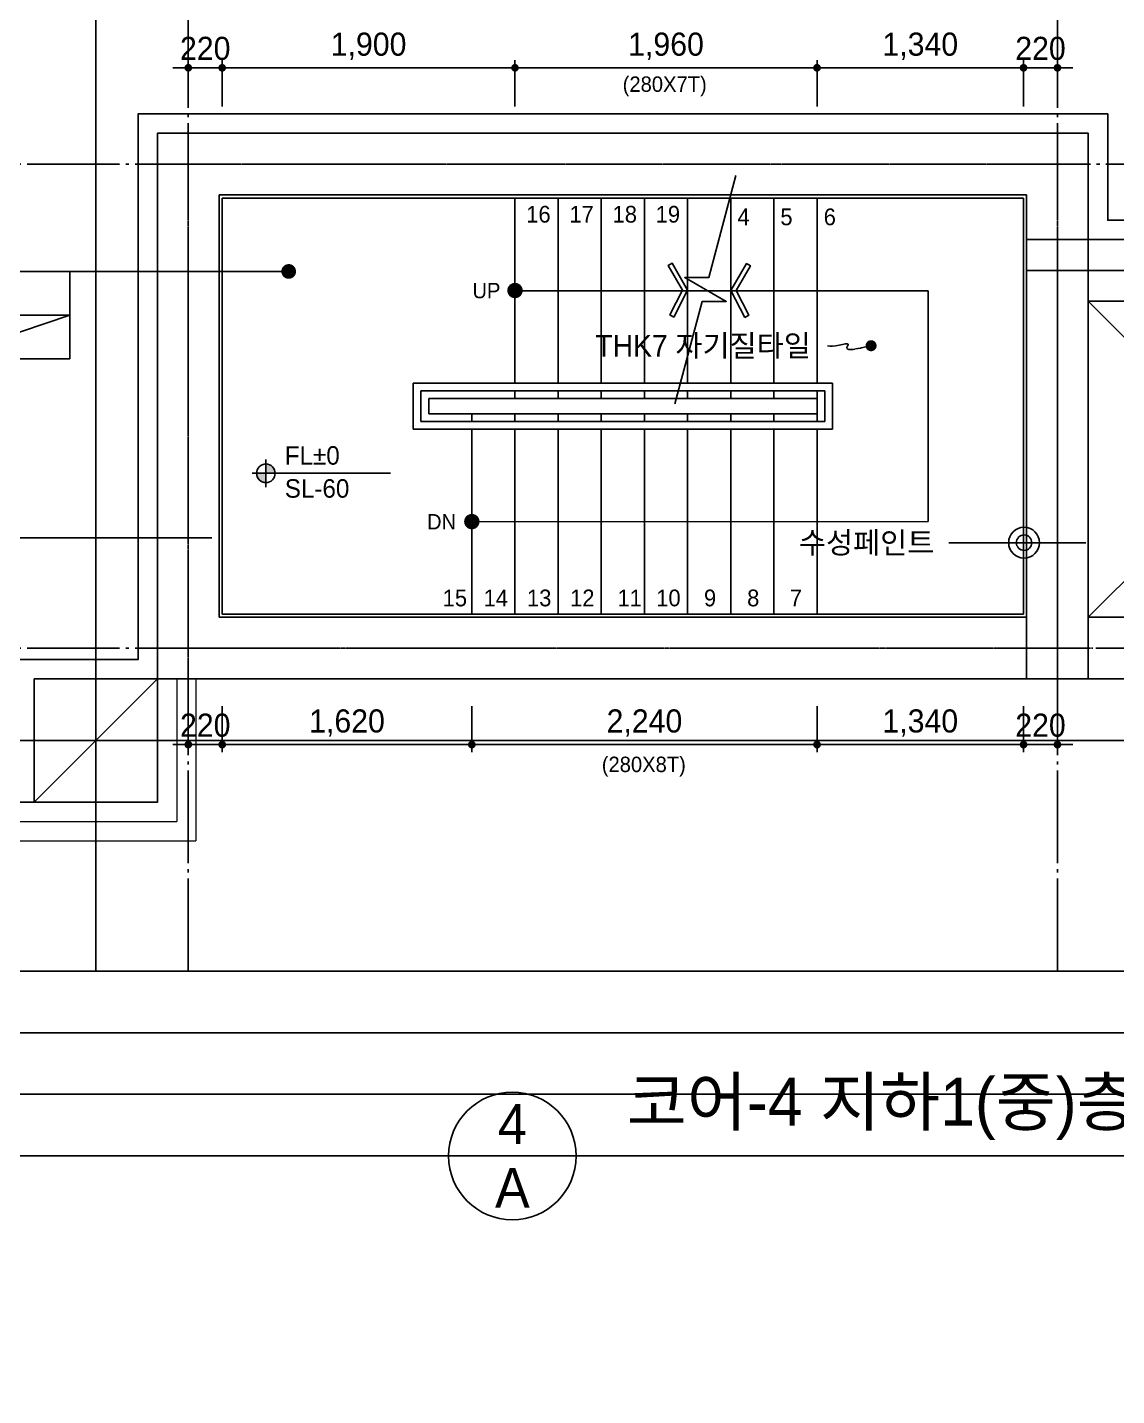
# Model space of a CAD drawing. Header units: millimetres. Extents: x 252711992 to 505989238, y 504776675 to 1009617600.
# Drawn here: x 253363805 to 253370873, y 504804712 to 504813590 of the extents above; entities that cross this region are included whole.
import ezdxf
from ezdxf.enums import TextEntityAlignment as Align
from ezdxf.xclip import XClip

# ---------------------------------------------------------------- set-up
doc = ezdxf.new("R2010")
doc.units = ezdxf.units.MM
doc.header["$XCLIPFRAME"] = 0
doc.linetypes.add('CEN', pattern=[35, 30, -2, 1, -2])
for name, color, linetype in [('0KD DIM', 7, 'Continuous'), ('4A.TEC CEN', 1, 'CEN'), ('4A.TEC CEN 보조1', 14, 'CEN'), ('4A.TEC ELE 4', 9, 'Continuous'), ('4A.TEC IND', 7, 'Continuous'), ('4A.TEC TEXT', 7, 'Continuous'), ('4A.TEC TEXT 1', 3, 'Continuous'), ('4A.TEC TEXT 2', 3, 'Continuous'), ('4A.TEC 기둥', 2, 'Continuous'), ('4A.TEC 마감선 2', 5, 'Continuous'), ('4A.TEC 벽체 1', 2, 'Continuous'), ('4A.TEC 벽체 3', 4, 'Continuous'), ('4A.TEC 벽체 4', 7, 'Continuous'), ('4A.TEC 심볼', 7, 'Continuous'), ('4A.TEC 해치 1', 9, 'Continuous'), ('CEN', 1, 'CEN'), ('LEV', 7, 'Continuous'), ('ROM', 7, 'Continuous'), ('SYM', 1, 'Continuous'), ('TEXT', 7, 'Continuous'), ('㈜SE&C TEXT', 7, 'Continuous')]:
    doc.layers.add(name, color=color, linetype=linetype)
doc.layers.add('DEFPOINT', color=135, linetype='Continuous', plot=False)
doc.styles.add('나눔고딕', font='')
doc.styles.add('돋움', font='')
doc.styles.add('돋음체', font='')
doc.styles.get('나눔고딕').set_extended_font_data('Dotum')
doc.styles.get('돋움').set_extended_font_data('Dotum')
doc.styles.get('돋음체').set_extended_font_data('Dotum')
doc.dimstyles.new('DIM_80(외부치수)', dxfattribs={"dimscale": 40, "dimtxt": 3.299999999999998, "dimasz": 1, "dimexe": 2, "dimexo": 2, "dimgap": 1, "dimtad": 1, "dimdec": 0, "dimdsep": 46, "dimlunit": 6, "dimtxsty": '돋움', "dimblk1": 'DIMDOT', "dimblk2": 'DIMDOT', "dimsah": 1, "dimcen": 2.5, "dimdle": 1.5, "dimclrd": 1, "dimclre": 7, "dimclrt": 2, "dimadec": 0, "dimazin": 0, "dimtfac": 1, "dimtdec": 0, "dimtix": 1, "dimtmove": 2, "dimatfit": 3, "dimldrblk": 'DIMDOT', "dimfxl": 1, "dimtvp": 1, "dimtolj": 1, "dimtzin": 0, "dimarcsym": 0})
doc.dimstyles.new('KD DIM 1', dxfattribs={"dimscale": 50, "dimtxt": 3, "dimasz": 1, "dimexe": 1, "dimexo": 1, "dimgap": 1, "dimtad": 1, "dimdec": 0, "dimzin": 0, "dimdsep": 46, "dimlunit": 6, "dimtxsty": '돋음체', "dimblk": 'DOT', "dimcen": 3, "dimdle": 1, "dimclrd": 256, "dimclre": 256, "dimclrt": 3, "dimazin": 0, "dimtfac": 1, "dimtdec": 0, "dimtix": 1, "dimtmove": 2, "dimatfit": 3, "dimldrblk": 'OBLIQUE', "dimfxl": 1, "dimtvp": 0.8333, "dimtolj": 1, "dimtzin": 0, "dimarcsym": 0})

# ---------------------------------------------------------------- blocks, each defined once
blk = doc.blocks.new('dwgFD3B')
at = {"layer": '4A.TEC CEN', "color": 250, "ltscale": 500}
blk.add_line((49194.51359510422, -169936.8347870111, -3333.333333333334), (357999.999995023, -169936.8347870111, -3333.333333333334), dxfattribs=at)
at = {"layer": '4A.TEC CEN', "color": 250, "ltscale": 500, "elevation": -3333.333333333334}
blk.add_lwpolyline([(241807.625374347, -39163.15827703476), (241807.625374347, -267000.000000298)], dxfattribs=at)
blk = doc.blocks.new('c1')
at = {"layer": '4A.TEC 기둥'}
blk.add_lwpolyline([(1156775.670503204, -1012079.335738443), (1157575.670503204, -1012079.335738443), (1157575.670503204, -1011279.335738443), (1156775.670503204, -1011279.335738443)], close=True, dxfattribs=at)
at = {"layer": 'DEFPOINT'}
blk.add_line((1156775.670503204, -1012079.335738443), (1157575.670503204, -1011279.335738443), dxfattribs=at)
blk = doc.blocks.new('ADFAWEFQWEFQWF')
at = {"layer": '4A.TEC CEN 보조1', "ltscale": 10}
for p, q in [((200, 0), (200, 2850.000003039837)), ((2650, 2850.000003039837), (2650, 0)), ((0, 2650.000003039837), (2850, 2650.000003039837)), ((2850, 200), (0, 200))]:
    blk.add_line(p, q, dxfattribs=at)
at = {"layer": '4A.TEC 벽체 1'}
for p, q in [((400, 2450.000003576279), (400, 400.0000002384186)), ((400, 2450.000003576279), (2450, 2450.000003039837)), ((2450, 2450.000003039837), (2450, 400.0000030398369)), ((400, 400.0000002384186), (2450, 400.0000028014183))]:
    blk.add_line(p, q, dxfattribs=at)
blk.add_lwpolyline([(875.0021517574787, 2850.000003039837), (0, 2850.000003039837), (0, 0), (2850, 0), (2850, 2850.000003039837), (875.0021517574787, 2850.000003039837)], dxfattribs=at)
at = {"layer": '4A.TEC 해치 1'}
for p, q in [((400, 2450.000003576279), (2450, 400.0000030398369)), ((2450, 2450.000003039837), (400, 400.0000002384186))]:
    blk.add_line(p, q, dxfattribs=at)
blk = doc.blocks.new('A$C092cc5a8')
at = {"layer": '4A.TEC 벽체 3', "flags": 128}
for points, elevation in [([(4629.226297467947, 4095.864690482616), (4629.226297467947, 5021.864690482616), (5429.226297467947, 5021.864690482616), (5429.226297467947, 8561.864690542221), (11721.22629746795, 8561.864690542221), (11721.22629746795, 7871.864693522453), (16555.22629743814, 7871.864693522453)], -0.4499961073975101), ([(4755.226297467947, 4095.864690482616), (4755.226297467947, 4895.864690482616), (5555.226297467947, 4895.864690482616), (5555.226297467947, 8435.864690542221), (11595.22629746795, 8435.864690542221), (11595.22629746795, 7745.864693522453), (16555.22629743814, 7745.864693522453)], -0.4499961073975101), ([(5555.226297467947, 4895.864690542221), (5555.226297467947, 4095.864690482616)], -0.4499961073975392), ([(-28244.77370253205, 4095.864690482616), (5555.226297467947, 4095.864690482616)], -0.4499961073975101)]:
    blk.add_lwpolyline(points, dxfattribs=dict(at, elevation=elevation))
at = {"layer": '4A.TEC 벽체 4', "color": 251, "lineweight": 0, "ltscale": 15}
for points, elevation in [([(5680.226297467947, 4895.864690542221), (5680.226297467947, 3970.864690482616)], -0.4499961073975392), ([(5805.226297467947, 4895.864690542221), (5805.226297467947, 3845.864690482616)], -0.4499961073975392), ([(-28369.77370253205, 3970.864690482616), (5680.226297467947, 3970.864690482616)], -0.4499961073975101), ([(-28494.77370253205, 3845.864690482616), (5805.226297467947, 3845.864690482616)], -0.4499961073975101)]:
    blk.add_lwpolyline(points, dxfattribs=dict(at, elevation=elevation))
at = {"layer": '4A.TEC 기둥'}
blk.add_blockref('c1', (-1152020.444205731, 1016175.200428903, -0.4499961073975101), dxfattribs=at)
blk = doc.blocks.new('A$C6C9969DE')
at = {"layer": 'ROM', "color": 0, "linetype": 'Continuous'}
for p, q in [((-0.000366315478459, 509.9999848770676), (2399.999633684521, 509.9999848920268)), ((899.9996336845217, -1.51068088599e-05), (899.9996336845217, 509.999984889233))]:
    blk.add_line(p, q, dxfattribs=at)
blk.add_lwpolyline([(-0.0003663210663944, -1.51229323819e-05), (2399.999633678934, -1.51229323819e-05), (2399.999633678934, 1019.999984877067), (-0.0003663210663944, 1019.999984877067)], close=True, dxfattribs=at)
blk = doc.blocks.new('ASDFAWGFQWEGRQEWR')
at = {"layer": 'CEN'}
blk.add_lwpolyline([(1711.563310235739, 117.6312502026558), (1640.734880536795, 101.4625445604324), (1594.273082643747, 94.00800722837448), (1567.469787657261, 93.40916627645493), (1555.616866767406, 97.8075498342514), (1554.00619110465, 105.3446859121323), (1557.929631829262, 114.1621026992798), (1562.679060041904, 122.4013282060623), (1563.546346962452, 128.2038905024529), (1556.924680322409, 130.2069102525711), (1543.612514823675, 129.0298780202866), (1525.509621739388, 125.7878770232201), (1504.515772283077, 121.5959903597832), (1482.53073784709, 117.5693011879921), (1461.454289674759, 114.8228927254677), (1443.186199069023, 114.4718480110168), (1429.626237303019, 117.6312502026558)], dxfattribs=at)
at = {"layer": '㈜SE&C TEXT', "color": 1, "const_width": 35.86564879630993}
blk.add_lwpolyline([(1729.496134638786, 117.6312502026558, 1), (1693.630485832691, 117.6312502026558, 1)], format="xyb", close=True, dxfattribs=at)
at = {"layer": '4A.TEC TEXT', "style": '돋움'}
blk.add_text('THK7 자기질타일', height=140, dxfattribs=at).set_placement((-76.75096759200096, 117.6312502026558), align=Align.MIDDLE_LEFT)
blk = doc.blocks.new('DIMDOT')
at = {"color": 0}
blk.add_line((-2, 0), (2, 0), dxfattribs=at)
for radius in [0.5, 0.25]:
    blk.add_circle((0, 0), radius, dxfattribs=at)
blk = doc.blocks.new('A$C3A5201BD')
at = {"layer": 'LEV'}
h = blk.add_hatch(color=256, dxfattribs=at)
h.paths.add_polyline_path([(199.9995037299813, 200.0000386673782), (334.9992689478677, 200.0000386674074, 0.4142135623731555), (199.9995037299813, 334.9998038851481)])
h.paths.add_polyline_path([(199.9995037299813, 65.00027344955014), (199.9995037299813, 200.0000386674074), (64.9997385123279, 200.0000386673782, 0.4142135623728401)])
at = {"layer": 'LEV', "color": 7}
for p, q in [((199.9995037299813, 0.0002734496083576), (199.9995037299813, 399.9998038851481)), ((-0.0002614879049361, 200.0000386673201), (2007.350584278698, 200.0000386679894)), ((-0.0002614876721054, 200.0000386673491), (399.9992689478677, 200.0000386674364))]:
    blk.add_line(p, q, dxfattribs=at)
blk.add_circle((199.9995037300978, 200.0000386673491), 134.9997652177996, dxfattribs=at)
blk = doc.blocks.new('_Dot')
at = {"color": 0, "linetype": 'ByBlock', "lineweight": -2}
blk.add_line((-0.5, 0), (-1, 0), dxfattribs=at)
at = {"color": 0, "linetype": 'ByBlock', "const_width": 0.5}
blk.add_lwpolyline([(-0.25, 0, 1), (0.25, 0, 1)], format="xyb", close=True, dxfattribs=at)
blk = doc.blocks.new('*D1067')
at = {"layer": '0KD DIM', "lineweight": -2, "transparency": 16777216}
for p, q in [((253366968.7755428, 504813077.1429182), (253366968.7755428, 504813377.1429185)), ((253368928.7755427, 504813077.1429182), (253368928.7755427, 504813377.1429185)), ((253368878.7755427, 504813327.1429185), (253367018.7755428, 504813327.1429185))]:
    blk.add_line(p, q, dxfattribs=at)
at = {"layer": 'Defpoints', "color": 0, "transparency": 16777216}
for p in [(253366968.7755428, 504813327.1429185), (253366968.7755428, 504813027.1429182, 2.3046595742926e-09), (253368928.7755427, 504813027.1429182)]:
    blk.add_point(p, dxfattribs=at)
at = {"layer": '0KD DIM', "lineweight": -2, "transparency": 16777216, "xscale": 50, "yscale": 50, "zscale": 50, "rotation": 180}
blk.add_blockref('_Dot', (253366968.7755428, 504813327.1429185), dxfattribs=at)
at = {"layer": '0KD DIM', "lineweight": -2, "transparency": 16777216, "xscale": 50, "yscale": 50, "zscale": 50}
blk.add_blockref('_Dot', (253368928.7755427, 504813327.1429185), dxfattribs=at)
at = {"layer": '0KD DIM', "color": 3, "transparency": 16777216, "insert": (253367948.7755427, 504813466.6951573), "char_height": 150, "attachment_point": 5, "style": '돋음체'}
blk.add_mtext('\\A1;1,960', dxfattribs=at)
blk = doc.blocks.new('_OBLIQUE')
at = {"color": 0, "linetype": 'ByBlock'}
blk.add_line((-0.5, -0.5), (0.5, 0.5), dxfattribs=at)
blk = doc.blocks.new('*D1068')
at = {"layer": '0KD DIM', "lineweight": -2, "transparency": 16777216}
for p, q in [((253368928.7755427, 504813077.1429182), (253368928.7755427, 504813377.1429185)), ((253370268.7755428, 504813077.1429181), (253370268.7755428, 504813377.1429185)), ((253368978.7755427, 504813327.1429185), (253370218.7755428, 504813327.1429185))]:
    blk.add_line(p, q, dxfattribs=at)
at = {"layer": 'Defpoints', "color": 0, "transparency": 16777216}
for p in [(253370268.7755428, 504813327.1429185), (253368928.7755427, 504813027.1429182), (253370268.7755428, 504813027.1429181)]:
    blk.add_point(p, dxfattribs=at)
at = {"layer": '0KD DIM', "lineweight": -2, "transparency": 16777216, "xscale": 50, "yscale": 50, "zscale": 50, "rotation": 180}
blk.add_blockref('_Dot', (253368928.7755427, 504813327.1429185), dxfattribs=at)
at = {"layer": '0KD DIM', "lineweight": -2, "transparency": 16777216, "xscale": 50, "yscale": 50, "zscale": 50}
blk.add_blockref('_Dot', (253370268.7755428, 504813327.1429185), dxfattribs=at)
at = {"layer": '0KD DIM', "color": 3, "transparency": 16777216, "insert": (253369598.7755427, 504813466.6951573), "char_height": 150, "attachment_point": 5, "style": '돋음체'}
blk.add_mtext('\\A1;1,340', dxfattribs=at)
blk = doc.blocks.new('*D1069')
at = {"layer": '0KD DIM', "lineweight": -2, "transparency": 16777216}
for p, q in [((253365068.7755428, 504813077.1429182), (253365068.7755428, 504813377.1429185)), ((253366968.7755428, 504813077.1429182), (253366968.7755428, 504813377.1429185)), ((253366918.7755428, 504813327.1429185), (253365118.7755428, 504813327.1429185))]:
    blk.add_line(p, q, dxfattribs=at)
at = {"layer": 'Defpoints', "color": 0, "transparency": 16777216}
for p in [(253365068.7755428, 504813327.1429185), (253365068.7755428, 504813027.1429182), (253366968.7755428, 504813027.1429182)]:
    blk.add_point(p, dxfattribs=at)
at = {"layer": '0KD DIM', "lineweight": -2, "transparency": 16777216, "xscale": 50, "yscale": 50, "zscale": 50, "rotation": 180}
blk.add_blockref('_Dot', (253365068.7755428, 504813327.1429185), dxfattribs=at)
at = {"layer": '0KD DIM', "lineweight": -2, "transparency": 16777216, "xscale": 50, "yscale": 50, "zscale": 50}
blk.add_blockref('_Dot', (253366968.7755428, 504813327.1429185), dxfattribs=at)
at = {"layer": '0KD DIM', "color": 3, "transparency": 16777216, "insert": (253366018.7755428, 504813466.6951573), "char_height": 150, "attachment_point": 5, "style": '돋음체'}
blk.add_mtext('\\A1;1,900', dxfattribs=at)
blk = doc.blocks.new('*D1070')
at = {"layer": '0KD DIM', "lineweight": -2, "transparency": 16777216}
for p, q in [((253370268.7755428, 504813077.1429181), (253370268.7755428, 504813377.1429185)), ((253370488.7755428, 504813077.1429182), (253370488.7755428, 504813377.1429185)), ((253370218.7755428, 504813327.1429185), (253370168.7755428, 504813327.1429185)), ((253370488.7755428, 504813327.1429185), (253370268.7755428, 504813327.1429185)), ((253370538.7755428, 504813327.1429185), (253370588.7755428, 504813327.1429185))]:
    blk.add_line(p, q, dxfattribs=at)
at = {"layer": 'Defpoints', "color": 0, "transparency": 16777216}
for p in [(253370268.7755428, 504813327.1429185), (253370268.7755428, 504813027.1429181), (253370488.7755428, 504813027.1429182)]:
    blk.add_point(p, dxfattribs=at)
at = {"layer": '0KD DIM', "lineweight": -2, "transparency": 16777216, "xscale": 50, "yscale": 50, "zscale": 50}
blk.add_blockref('_Dot', (253370268.7755428, 504813327.1429185), dxfattribs=at)
at = {"layer": '0KD DIM', "lineweight": -2, "transparency": 16777216, "xscale": 50, "yscale": 50, "zscale": 50, "rotation": 180}
blk.add_blockref('_Dot', (253370488.7755428, 504813327.1429185), dxfattribs=at)
at = {"layer": '0KD DIM', "color": 3, "transparency": 16777216, "insert": (253370378.7755428, 504813452.2446824), "char_height": 150, "attachment_point": 5, "style": '돋음체'}
blk.add_mtext('\\A1;220', dxfattribs=at)
blk = doc.blocks.new('*D1071')
at = {"layer": '0KD DIM', "lineweight": -2, "transparency": 16777216}
for p, q in [((253364848.7741865, 504813077.1429182), (253364848.7741865, 504813377.1429185)), ((253365068.7755428, 504813077.1429182), (253365068.7755428, 504813377.1429185)), ((253364798.7741865, 504813327.1429185), (253364748.7741865, 504813327.1429185)), ((253364848.7741865, 504813327.1429185), (253365068.7755428, 504813327.1429185)), ((253365118.7755428, 504813327.1429185), (253365168.7755428, 504813327.1429185))]:
    blk.add_line(p, q, dxfattribs=at)
at = {"layer": 'Defpoints', "color": 0, "transparency": 16777216}
for p in [(253365068.7755428, 504813327.1429185), (253364848.7741865, 504813027.1429182), (253365068.7755428, 504813027.1429182)]:
    blk.add_point(p, dxfattribs=at)
at = {"layer": '0KD DIM', "lineweight": -2, "transparency": 16777216, "xscale": 50, "yscale": 50, "zscale": 50}
blk.add_blockref('_Dot', (253364848.7741865, 504813327.1429185), dxfattribs=at)
at = {"layer": '0KD DIM', "lineweight": -2, "transparency": 16777216, "xscale": 50, "yscale": 50, "zscale": 50, "rotation": 180}
blk.add_blockref('_Dot', (253365068.7755428, 504813327.1429185), dxfattribs=at)
at = {"layer": '0KD DIM', "color": 3, "transparency": 16777216, "insert": (253364958.7748646, 504813452.2446824), "char_height": 150, "attachment_point": 5, "style": '돋음체'}
blk.add_mtext('\\A1;220', dxfattribs=at)
blk = doc.blocks.new('*D1072')
at = {"layer": '0KD DIM', "lineweight": -2, "transparency": 16777216}
for p, q in [((253366688.7755427, 504809186.1429181), (253366688.7755427, 504808886.1429178)), ((253368928.7755427, 504809186.1429181), (253368928.7755427, 504808886.1429178)), ((253368878.7755427, 504808936.1429178), (253366738.7755427, 504808936.1429178))]:
    blk.add_line(p, q, dxfattribs=at)
at = {"layer": 'Defpoints', "color": 0, "transparency": 16777216}
for p in [(253366688.7755427, 504809236.1429181, 2.3046595742926e-09), (253368928.7755427, 504809236.1429181), (253366688.7755427, 504808936.1429178)]:
    blk.add_point(p, dxfattribs=at)
at = {"layer": '0KD DIM', "lineweight": -2, "transparency": 16777216, "xscale": 50, "yscale": 50, "zscale": 50, "rotation": 180}
blk.add_blockref('_Dot', (253366688.7755427, 504808936.1429178), dxfattribs=at)
at = {"layer": '0KD DIM', "lineweight": -2, "transparency": 16777216, "xscale": 50, "yscale": 50, "zscale": 50}
blk.add_blockref('_Dot', (253368928.7755427, 504808936.1429178), dxfattribs=at)
at = {"layer": '0KD DIM', "color": 3, "transparency": 16777216, "insert": (253367808.7755427, 504809075.6951566), "char_height": 150, "attachment_point": 5, "style": '돋음체'}
blk.add_mtext('\\A1;2,240', dxfattribs=at)
blk = doc.blocks.new('*D1073')
at = {"layer": '0KD DIM', "lineweight": -2, "transparency": 16777216}
for p, q in [((253368928.7755427, 504809186.142918), (253368928.7755427, 504808886.1429178)), ((253370268.7755427, 504809186.1429182), (253370268.7755427, 504808886.1429178)), ((253368978.7755427, 504808936.1429178), (253370218.7755427, 504808936.1429178))]:
    blk.add_line(p, q, dxfattribs=at)
at = {"layer": 'Defpoints', "color": 0, "transparency": 16777216}
for p in [(253368928.7755427, 504809236.142918), (253370268.7755427, 504809236.1429182), (253370268.7755427, 504808936.1429178)]:
    blk.add_point(p, dxfattribs=at)
at = {"layer": '0KD DIM', "lineweight": -2, "transparency": 16777216, "xscale": 50, "yscale": 50, "zscale": 50, "rotation": 180}
blk.add_blockref('_Dot', (253368928.7755427, 504808936.1429178), dxfattribs=at)
at = {"layer": '0KD DIM', "lineweight": -2, "transparency": 16777216, "xscale": 50, "yscale": 50, "zscale": 50}
blk.add_blockref('_Dot', (253370268.7755427, 504808936.1429178), dxfattribs=at)
at = {"layer": '0KD DIM', "color": 3, "transparency": 16777216, "insert": (253369598.7755427, 504809075.6951566), "char_height": 150, "attachment_point": 5, "style": '돋음체'}
blk.add_mtext('\\A1;1,340', dxfattribs=at)
blk = doc.blocks.new('*D1074')
at = {"layer": '0KD DIM', "lineweight": -2, "transparency": 16777216}
for p, q in [((253365068.7755427, 504809186.1429181), (253365068.7755427, 504808886.1429178)), ((253366688.7755427, 504809186.1429181), (253366688.7755427, 504808886.1429178)), ((253366638.7755427, 504808936.1429178), (253365118.7755427, 504808936.1429178))]:
    blk.add_line(p, q, dxfattribs=at)
at = {"layer": 'Defpoints', "color": 0, "transparency": 16777216}
for p in [(253365068.7755427, 504809236.1429181), (253366688.7755427, 504809236.1429181), (253365068.7755427, 504808936.1429178)]:
    blk.add_point(p, dxfattribs=at)
at = {"layer": '0KD DIM', "lineweight": -2, "transparency": 16777216, "xscale": 50, "yscale": 50, "zscale": 50, "rotation": 180}
blk.add_blockref('_Dot', (253365068.7755427, 504808936.1429178), dxfattribs=at)
at = {"layer": '0KD DIM', "lineweight": -2, "transparency": 16777216, "xscale": 50, "yscale": 50, "zscale": 50}
blk.add_blockref('_Dot', (253366688.7755427, 504808936.1429178), dxfattribs=at)
at = {"layer": '0KD DIM', "color": 3, "transparency": 16777216, "insert": (253365878.7755427, 504809075.6951566), "char_height": 150, "attachment_point": 5, "style": '돋음체'}
blk.add_mtext('\\A1;1,620', dxfattribs=at)
blk = doc.blocks.new('*D1075')
at = {"layer": '0KD DIM', "lineweight": -2, "transparency": 16777216}
for p, q in [((253370268.7755427, 504809186.1429182), (253370268.7755427, 504808886.1429178)), ((253370488.7755427, 504809186.1429181), (253370488.7755427, 504808886.1429178)), ((253370218.7755427, 504808936.1429178), (253370168.7755427, 504808936.1429178)), ((253370488.7755427, 504808936.1429178), (253370268.7755427, 504808936.1429178)), ((253370538.7755427, 504808936.1429178), (253370588.7755427, 504808936.1429178))]:
    blk.add_line(p, q, dxfattribs=at)
at = {"layer": 'Defpoints', "color": 0, "transparency": 16777216}
for p in [(253370268.7755427, 504809236.1429182), (253370488.7755427, 504809236.1429181), (253370268.7755427, 504808936.1429178)]:
    blk.add_point(p, dxfattribs=at)
at = {"layer": '0KD DIM', "lineweight": -2, "transparency": 16777216, "xscale": 50, "yscale": 50, "zscale": 50}
blk.add_blockref('_Dot', (253370268.7755427, 504808936.1429178), dxfattribs=at)
at = {"layer": '0KD DIM', "lineweight": -2, "transparency": 16777216, "xscale": 50, "yscale": 50, "zscale": 50, "rotation": 180}
blk.add_blockref('_Dot', (253370488.7755427, 504808936.1429178), dxfattribs=at)
at = {"layer": '0KD DIM', "color": 3, "transparency": 16777216, "insert": (253370378.7755427, 504809061.2446817), "char_height": 150, "attachment_point": 5, "style": '돋음체'}
blk.add_mtext('\\A1;220', dxfattribs=at)
blk = doc.blocks.new('*D1076')
at = {"layer": '0KD DIM', "lineweight": -2, "transparency": 16777216}
for p, q in [((253364848.7741864, 504809186.1429181), (253364848.7741864, 504808886.1429178)), ((253365068.7755427, 504809186.1429181), (253365068.7755427, 504808886.1429178)), ((253364798.7741864, 504808936.1429178), (253364748.7741864, 504808936.1429178)), ((253364848.7741864, 504808936.1429178), (253365068.7755427, 504808936.1429178)), ((253365118.7755427, 504808936.1429178), (253365168.7755427, 504808936.1429178))]:
    blk.add_line(p, q, dxfattribs=at)
at = {"layer": 'Defpoints', "color": 0, "transparency": 16777216}
for p in [(253364848.7741864, 504809236.1429181), (253365068.7755427, 504809236.1429181), (253365068.7755427, 504808936.1429178)]:
    blk.add_point(p, dxfattribs=at)
at = {"layer": '0KD DIM', "lineweight": -2, "transparency": 16777216, "xscale": 50, "yscale": 50, "zscale": 50}
blk.add_blockref('_Dot', (253364848.7741864, 504808936.1429178), dxfattribs=at)
at = {"layer": '0KD DIM', "lineweight": -2, "transparency": 16777216, "xscale": 50, "yscale": 50, "zscale": 50, "rotation": 180}
blk.add_blockref('_Dot', (253365068.7755427, 504808936.1429178), dxfattribs=at)
at = {"layer": '0KD DIM', "color": 3, "transparency": 16777216, "insert": (253364958.7748646, 504809061.2446817), "char_height": 150, "attachment_point": 5, "style": '돋음체'}
blk.add_mtext('\\A1;220', dxfattribs=at)
blk = doc.blocks.new('ADSFWEFQWEF')
at = {"layer": '4A.TEC TEXT', "style": '돋움'}
blk.add_text('수성페인트', height=140, dxfattribs=at).set_placement((559.8709662556648, 110.2937781214714), align=Align.MIDDLE_LEFT)
at = {"layer": '㈜SE&C TEXT', "color": 1}
blk.add_leader([(2020.711429685354, 110.2937781214714, -5.1186362e-09), (1532.46255376935, 110.2937781214714)], dimstyle='DIM_80(외부치수)', override={"dimasz": 5, "dimtad": 0}, dxfattribs=at)

msp = doc.modelspace()

# ---------------------------------------------------------------- linework, layer by layer
msp.add_line((253363246.5511976, 504811439.3547173), (253364079.8845329, 504811722.6880513))
at = {"layer": '4A.TEC CEN', "ltscale": 20}
for p, q in [((253364848.7741864, 504807467.1607454, 1666.666666666672), (253364848.7741864, 504813932.1607442, 1666.666666666672)), ((253370488.7741864, 504807467.1607454, 1666.666666666672), (253370488.7741864, 504813932.1607442, 1666.666666666672)), ((253376303.0507925, 504812702.1429182, 1666.666666666672), (253362992.6702774, 504812702.1429182, 1666.666666666672)), ((253376303.0507925, 504812012.1429213, 1666.666666666672), (253370488.7741864, 504812012.1429213, 1666.666666666672)), ((253376303.0507925, 504809562.1429182, 1666.666666666672), (253362992.6702774, 504809562.1429182, 1666.666666666672))]:
    msp.add_line(p, q, dxfattribs=at)
at = {"layer": '4A.TEC CEN 보조1'}
for p, q in [((253364848.7755427, 504809362.1429182, -3332.883337225936), (253364848.7755427, 504812902.1429182, -3332.883337225936)), ((253370488.7755427, 504809362.1429182, -3332.883337225936), (253370488.7755427, 504812902.1429182, -3332.883337225936)), ((253370688.7755427, 504812702.1429182, -3332.883337225936), (253364648.7755427, 504812702.1429182, -3332.883337225936)), ((253364648.7755427, 504809562.1429182, -3332.883337225936), (253370688.7755427, 504809562.1429182, -3332.883337225936))]:
    msp.add_line(p, q, dxfattribs=at)
at = {"layer": '4A.TEC ELE 4', "color": 8, "ltscale": 0.3}
for p, q in [((253366968.7755427, 504811282.1429182, -3332.883337225936), (253366968.7755428, 504812482.1429182, -3332.883337225936)), ((253367248.7755427, 504811282.1429182, -3332.883337225936), (253367248.7755428, 504812482.1429182, -3332.883337225936)), ((253367528.7755427, 504811282.1429182, -3332.883337225936), (253367528.7755428, 504812482.1429182, -3332.883337225936)), ((253367808.7755427, 504811282.1429182, -3332.883337225936), (253367808.7755428, 504812482.1429182, -3332.883337225936)), ((253368368.7755428, 504812482.1429182, -3332.883337225936), (253368368.7755427, 504811282.1429182, -3332.883337225936)), ((253368648.7755428, 504812482.1429182, -3332.883337225936), (253368648.7755427, 504811282.1429182, -3332.883337225936)), ((253368928.7755428, 504812482.1429182, -3332.883337225936), (253368928.7755427, 504811282.1429182, -3332.883337225936)), ((253369028.7755427, 504811282.1429182, -3332.883337225936), (253366308.7755427, 504811282.1429182, -3332.883337225936)), ((253366308.7755427, 504811282.1429182, -3332.883337225936), (253366308.7755427, 504810982.1429182, -3332.883337225936)), ((253368978.7755427, 504811232.1429182, -3332.883337225936), (253366358.7755427, 504811232.1429182, -3332.883337225936)), ((253366358.7755427, 504811232.1429182, -3332.883337225936), (253366358.7755427, 504811032.1429182, -3332.883337225936)), ((253368368.7755427, 504811232.1429182, -3332.883337225936), (253368368.7755427, 504811182.1429182, -3332.883337225936)), ((253368648.7755427, 504811232.1429182, -3332.883337225936), (253368648.7755427, 504811182.1429182, -3332.883337225936)), ((253368928.7755427, 504811232.1429182, -3332.883337225936), (253368928.7755427, 504811182.1429182, -3332.883337225936)), ((253368928.7755427, 504811232.1429182, -3332.883337225936), (253368928.7755427, 504811032.1429182, -3332.883337225936)), ((253368978.7755427, 504811232.1429181, -3332.883337225936), (253368978.7755427, 504811032.1429181, -3332.883337225936)), ((253369028.7755427, 504811282.1429181, -3332.883337225936), (253369028.7755427, 504810982.1429181, -3332.883337225936)), ((253366408.7755427, 504811182.1429182, -3332.883337225936), (253366408.7755427, 504811082.1429182, -3332.883337225936)), ((253368928.7755428, 504811182.1429181, -3332.883337225936), (253366408.7755427, 504811182.1429183, -3332.883337225936)), ((253368928.7755427, 504811082.1429182, -3332.883337225936), (253366408.7755427, 504811082.1429182, -3332.883337225936)), ((253366688.7755427, 504811082.1429182, -3332.883337225936), (253366688.7755427, 504811032.1429182, -3332.883337225936)), ((253366968.7755427, 504811082.1429182, -3332.883337225936), (253366968.7755427, 504811032.1429182, -3332.883337225936)), ((253367248.7755427, 504811082.1429182, -3332.883337225936), (253367248.7755427, 504811032.1429182, -3332.883337225936)), ((253368368.7755427, 504811082.1429182, -3332.883337225936), (253368368.7755427, 504811032.1429182, -3332.883337225936)), ((253368648.7755427, 504811082.1429182, -3332.883337225936), (253368648.7755427, 504811032.1429182, -3332.883337225936)), ((253368928.7755427, 504811082.1429182, -3332.883337225936), (253368928.7755427, 504811032.1429182, -3332.883337225936)), ((253369028.7755427, 504810982.1429182, -3332.883337225936), (253366308.7755427, 504810982.1429182, -3332.883337225936)), ((253368978.7755427, 504811032.1429182, -3332.883337225936), (253366358.7755427, 504811032.1429182, -3332.883337225936)), ((253366688.7755427, 504810982.1429182, -3332.883337225936), (253366688.7755428, 504809782.1429182, -3332.883337225936)), ((253366968.7755427, 504810982.1429182, -3332.883337225936), (253366968.7755428, 504809782.1429182, -3332.883337225936)), ((253367248.7755427, 504810982.1429182, -3332.883337225936), (253367248.7755428, 504809782.1429182, -3332.883337225936)), ((253367528.7755427, 504810982.1429182, -3332.883337225936), (253367528.7755428, 504809782.1429182, -3332.883337225936)), ((253367808.7755427, 504810982.1429182, -3332.883337225936), (253367808.7755428, 504809782.1429182, -3332.883337225936)), ((253368088.7755427, 504810982.1429182, -3332.883337225936), (253368088.7755428, 504809782.1429182, -3332.883337225936)), ((253368368.7755427, 504810982.1429182, -3332.883337225936), (253368368.7755428, 504809782.1429182, -3332.883337225936)), ((253368648.7755427, 504810982.1429182, -3332.883337225936), (253368648.7755428, 504809782.1429182, -3332.883337225936)), ((253368928.7755427, 504810982.1429182, -3332.883337225936), (253368928.7755428, 504809782.1429182, -3332.883337225936))]:
    msp.add_line(p, q, dxfattribs=at)
at = {"layer": '4A.TEC ELE 4', "color": 8}
for p, q in [((253368088.7755428, 504812482.1429182, -3332.883337225936), (253368088.7755428, 504811282.1429182, -3332.883337225936)), ((253367808.7755427, 504811182.1429182, -3332.883337225936), (253367808.7755427, 504811232.1429182, -3332.883337225936)), ((253367808.7755427, 504811082.1429182, -3332.883337225936), (253367808.7755427, 504811032.1429182, -3332.883337225936))]:
    msp.add_line(p, q, dxfattribs=at)
at = {"layer": '4A.TEC ELE 4', "color": 8, "ltscale": 0.2}
for p, q in [((253366968.7755427, 504811182.1429182, -3332.883337225936), (253366968.7755427, 504811232.1429182, -3332.883337225936)), ((253367248.7755427, 504811182.1429182, -3332.883337225936), (253367248.7755427, 504811232.1429182, -3332.883337225936)), ((253367528.7755427, 504811182.1429182, -3332.883337225936), (253367528.7755427, 504811232.1429182, -3332.883337225936)), ((253367528.7755427, 504811082.1429182, -3332.883337225936), (253367528.7755427, 504811032.1429182, -3332.883337225936))]:
    msp.add_line(p, q, dxfattribs=at)
at = {"layer": '4A.TEC ELE 4', "color": 8, "ltscale": 0.02}
for p, q in [((253368088.7755427, 504811232.1429182, -3332.883337225936), (253368088.7755427, 504811182.1429182, -3332.883337225936)), ((253368088.7755427, 504811082.1429182, -3332.883337225936), (253368088.7755427, 504811032.1429182, -3332.883337225936))]:
    msp.add_line(p, q, dxfattribs=at)
at = {"layer": '4A.TEC ELE 4', "color": 8, "ltscale": 0.3, "elevation": -3332.883337225936}
msp.add_lwpolyline([(253368006.2042021, 504811147.4697065), (253368184.0328157, 504811811.1351275), (253368339.3242428, 504811811.1351275), (253368070.3516011, 504811966.4265545), (253368225.6430281, 504811966.4265545), (253368402.7853775, 504812627.5308024)], dxfattribs=at)
at = {"layer": '4A.TEC IND', "color": 8}
for p, q in [((253366968.7755427, 504811879.642428, -3332.883337225936), (253369648.7755427, 504811879.6400829, -3332.883337225936)), ((253369648.7751957, 504810382.9366342, -3332.883337225936), (253369648.7755427, 504811879.6400829, -3332.883337225936)), ((253366678.7751958, 504810381.2357675, -3332.883337225936), (253369648.7751957, 504810382.9366342, -3332.883337225936))]:
    msp.add_line(p, q, dxfattribs=at)
at = {"layer": '4A.TEC IND', "color": 8, "elevation": -3332.883337225936}
for points in [[(253367998.5783745, 504811710.0319479), (253367973.799172, 504811724.3382272), (253368055.7371762, 504811884.6446234), (253367962.8362396, 504812045.5537656), (253367987.6154421, 504812059.8600449), (253368088.7761129, 504811884.6446234)], [(253368460.4179293, 504811707.5307314), (253368485.1971318, 504811721.8370107), (253368403.2591276, 504811882.1434069), (253368496.1600642, 504812043.0525492), (253368471.3808617, 504812057.3588284), (253368370.2201909, 504811882.1434069)]]:
    msp.add_lwpolyline(points, close=True, dxfattribs=at)
at = {"layer": '4A.TEC IND', "const_width": 50, "elevation": -3332.883337225936}
for points in [[(253366993.7755428, 504811882.1429182, 1), (253366943.7755428, 504811882.1429182, 1)], [(253366713.7755428, 504810382.9392164, 1), (253366663.7755428, 504810382.9392164, 1)]]:
    msp.add_lwpolyline(points, format="xyb", close=True, dxfattribs=at)
at = {"layer": '4A.TEC 마감선 2'}
for p, q in [((253365068.7755427, 504812482.1429182, -3332.883337225936), (253370268.7755427, 504812482.1429182, -3332.883337225936)), ((253365068.7755427, 504809782.1429182, -3332.883337225936), (253365068.7755427, 504812482.1429182, -3332.883337225936)), ((253370268.7755427, 504812482.1429182, -3332.883337225936), (253370268.7755427, 504809782.1429182, -3332.883337225936)), ((253370268.7755427, 504809782.1429182, -3332.883337225936), (253365068.7755427, 504809782.1429182, -3332.883337225936))]:
    msp.add_line(p, q, dxfattribs=at)
at = {"layer": '4A.TEC 벽체 1'}
for p, q in [((253364648.7755427, 504812902.1429182, -3332.883337225936), (253370688.7755427, 504812902.1429182, -3332.883337225936)), ((253364648.7755427, 504809362.1429182, -3332.883337225936), (253364648.7755427, 504812902.1429182, -3332.883337225936)), ((253370688.7755427, 504812902.1429182, -3332.883337225936), (253370688.7755427, 504809362.1429182, -3332.883337225936)), ((253365048.7755427, 504812502.1429182, -3332.883337225936), (253370288.7755427, 504812502.1429182, -3332.883337225936)), ((253365048.7755427, 504809762.1429182, -3332.883337225936), (253365048.7755427, 504812502.1429182, -3332.883337225936)), ((253370288.7755427, 504812502.1429182, -3332.883337225936), (253370288.7755427, 504809762.1429182, -3332.883337225936)), ((253370288.7755427, 504809762.1429182, -3332.883337225936), (253365048.7755427, 504809762.1429182, -3332.883337225936)), ((253370688.7755427, 504809362.1429182, -3332.883337225936), (253364648.7755427, 504809362.1429181, -3332.883337225936))]:
    msp.add_line(p, q, dxfattribs=at)
at = {"layer": '4A.TEC 심볼'}
msp.add_line((253366537.7212369, 504806267.1607454, 3333.333333333334), (253373336.1421083, 504806267.1607454, 3333.333333333334), dxfattribs=at)
msp.add_circle((253366951.7212356, 504806267.1607454, 3333.333333333334), 413.9999987842205, dxfattribs=at)
at = {"layer": 'DEFPOINT', "elevation": 3333.333333333334}
for points in [[(253361792.6702774, 504815132.1607442), (253377503.0507925, 504815132.1607442), (253377503.0507925, 504806267.1607454), (253361792.6702774, 504806267.1607454)], [(253362192.6702774, 504814732.1607442), (253377103.0507925, 504814732.1607442), (253377103.0507925, 504806667.1607454), (253362192.6702774, 504806667.1607454)], [(253362592.6702774, 504814332.1607442), (253376703.0507925, 504814332.1607442), (253376703.0507925, 504807067.1607454), (253362592.6702774, 504807067.1607454)], [(253362992.6702774, 504813932.1607442), (253376303.0507925, 504813932.1607442), (253376303.0507925, 504807467.1607454), (253362992.6702774, 504807467.1607454)]]:
    msp.add_lwpolyline(points, close=True, dxfattribs=at)
at = {"layer": 'SYM'}
msp.add_line((253365000.7028266, 504810278.451838, 1666.666666666672), (253363218.2737092, 504810278.451838, 1666.666666666672), dxfattribs=at)
at = {"layer": 'TEXT'}
msp.add_line((253364079.8845329, 504812006.0213853), (253365500.3701746, 504812006.0213853), dxfattribs=at)
at = {"layer": 'TEXT', "const_width": 47.82086465464744}
msp.add_lwpolyline([(253365500.3701746, 504812029.9318176, 1), (253365500.3701746, 504811982.1109529, 1)], format="xyb", close=True, dxfattribs=at)

# ---------------------------------------------------------------- block references
ref = msp.add_blockref('dwgFD3B', (253122441.1515247, 504978898.9777051, -4999.10000778521))
XClip(ref).set_block_clipping_path([(240551.51875257492, -171431.81695973873), (253861.8992676735, -164966.81696093082)])
for name, p in [('ASDFAWGFQWEGRQEWR', (253367567.8654836, 504811406.4926756)), ('ADSFWEFQWEF', (253368251.5269443, 504810135.8544358))]:
    msp.add_blockref(name, p)
at = {"layer": '4A.TEC ELE 4'}
ref = msp.add_blockref('A$C092cc5a8', (253359093.5492453, 504804466.2782276, -3332.433341118539), dxfattribs=at)
XClip(ref).set_block_clipping_path([(3899.121032088995, 3000.8825177550316), (17209.501547187567, 9465.882516562939)])
at = {"layer": '4A.TEC 기둥'}
msp.add_blockref('c1', (252207073.1050395, 505820641.4786565, -3332.883337225936), dxfattribs=at)
at = {"layer": '4A.TEC 벽체 1', "color": 3, "rotation": 180}
msp.add_blockref('ADFAWEFQWEFQWF', (253373138.7741864, 504812212.1429213, 1666.666666666671), dxfattribs=at)
at = {"layer": 'LEV', "xscale": 0.4469841265468151, "yscale": 0.4469841265468151, "zscale": 0.4469841265468151}
msp.add_blockref('A$C3A5201BD', (253365262.8556717, 504810606.9713615), dxfattribs=at)
at = {"layer": 'TEXT', "xscale": 0.5555555568112274, "yscale": 0.5555555568112274, "zscale": 0.5555555568112274}
msp.add_blockref('A$C6C9969DE', (253362746.5514, 504811439.3547257), dxfattribs=at)

# ---------------------------------------------------------------- texts
at = {"layer": '0KD DIM', "color": 3, "style": '돋음체'}
for s, p in [('(280X7T)', (253367940.3246248, 504813221.2408239, -3332.883337225936)), ('(280X8T)', (253367804.6400078, 504808807.8304024, -3332.883337225936))]:
    msp.add_text(s, height=100, dxfattribs=at).set_placement(p, align=Align.MIDDLE_CENTER)
at = {"layer": '4A.TEC TEXT 1', "style": '돋음체'}
for s, p in [('UP', (253366692.3766217, 504811881.9401435)), ('DN', (253366397.7926756, 504810381.8960635))]:
    msp.add_text(s, height=100, dxfattribs=at).set_placement(p, align=Align.MIDDLE_LEFT)
at = {"layer": '4A.TEC TEXT 2', "color": 3, "style": '나눔고딕'}
msp.add_text('코어-4 지하1(중)층 평면도', height=310.4999990881653, dxfattribs=at).set_placement((253367694.6120582, 504806370.6607451, 3333.333333333334), align=Align.BOTTOM_LEFT)
for s, p in [('4', (253366951.7212356, 504806474.1607448, 3333.333333333334)), ('A', (253366951.7212356, 504806060.160746, 3333.333333333334))]:
    msp.add_text(s, height=258.7499992401379, dxfattribs=at).set_placement(p, align=Align.MIDDLE)
at = {"layer": 'LEV', "style": '돋움'}
for s, p in [('FL%%P0', (253365474.9839589, 504810752.2773546)), ('SL-60', (253365474.9838894, 504810538.0687047))]:
    msp.add_text(s, height=120, dxfattribs=at).set_placement(p)
at = {"layer": 'TEXT', "style": '나눔고딕'}
for s, p in [('16', (253367200.0389114, 504812290.1684089, -13331.98334501115)), ('17', (253367480.0389114, 504812290.1684089, -13331.98334501115)), ('18', (253367760.3338232, 504812290.1684089, -13331.98334501115)), ('19', (253368040.0389114, 504812290.1684089, -13331.98334501115)), ('4', (253368491.0787191, 504812273.2095872, -8332.433341118543)), ('5', (253368769.8990719, 504812273.2095872, -8332.433341118543)), ('6', (253369051.0787191, 504812273.2095872, -8332.433341118543)), ('15', (253366657.8260957, 504809800.6468017, -8332.433341118543)), ('14', (253366923.584731, 504809800.6468017, -8332.433341118543)), ('13', (253367204.9118341, 504809800.6468017, -8332.433341118543)), ('12', (253367484.6169223, 504809800.6468017, -8332.433341118543)), ('11', (253367792.0437202, 504809800.6468017, -8332.433341118543)), ('10', (253368043.584731, 504809800.6468017, -8332.433341118543)), ('9', (253368274.0868463, 504809800.6468017, -8332.433341118543)), ('8', (253368554.2343022, 504809800.6468017, -8332.433341118543)), ('7', (253368831.1377282, 504809800.6468017, -8332.433341118543))]:
    msp.add_text(s, height=108.6750001692493, dxfattribs=at).set_placement(p, align=Align.BOTTOM_RIGHT)

# ---------------------------------------------------------------- dimensions: what is measured, and where the dimension line sits
at = {"layer": '0KD DIM'}
for base, p1, p2, picture, middle in [((253365068.7755428, 504813327.1429185, -3332.883337225936), (253364848.7741865, 504813027.1429182, -3332.883337225936), (253365068.7755428, 504813027.1429182, -3332.883337225936), '*D1071', (253364958.7748646, 504813452.2446824, -3332.883337225936)), ((253370268.7755428, 504813327.1429185, -3332.883337225936), (253368928.7755427, 504813027.1429182, -3332.883337225936), (253370268.7755428, 504813027.1429181, -3332.883337225936), '*D1068', (253369598.7755427, 504813466.6951573, -3332.883337225936)), ((253365068.7755427, 504808936.1429178, -3332.883337225936), (253364848.7741864, 504809236.1429181, -3332.883337225936), (253365068.7755427, 504809236.1429181, -3332.883337225936), '*D1076', (253364958.7748646, 504809061.2446817, -3332.883337225936)), ((253370268.7755427, 504808936.1429178, -3332.883337225936), (253368928.7755427, 504809236.142918, -3332.883337225936), (253370268.7755427, 504809236.1429182, -3332.883337225936), '*D1073', (253369598.7755427, 504809075.6951566, -3332.883337225936))]:
    dim = msp.add_linear_dim(base=base, p1=p1, p2=p2, dimstyle='KD DIM 1', dxfattribs=at)
    dim.commit()
    dim.dimension.update_dxf_attribs({"geometry": picture, "text_midpoint": middle})
for base, p1, p2, picture, middle in [((253365068.7755428, 504813327.1429185, -3332.883337225936), (253366968.7755428, 504813027.1429182, -3332.883337225936), (253365068.7755428, 504813027.1429182, -3332.883337225936), '*D1069', (253366018.7755428, 504813466.6951573, -3332.883337225936)), ((253366968.7755428, 504813327.1429185, -3332.883337225936), (253368928.7755427, 504813027.1429182, -3332.883337225359), (253366968.7755428, 504813027.1429182, -3332.883337223631), '*D1067', (253367948.7755427, 504813466.6951573, -3332.883337225936)), ((253370268.7755428, 504813327.1429185, -3332.883337225936), (253370488.7755428, 504813027.1429182, -3332.883337225936), (253370268.7755428, 504813027.1429181, -3332.883337225936), '*D1070', (253370378.7755428, 504813452.2446824, -3332.883337225936)), ((253365068.7755427, 504808936.1429178, -3332.883337225936), (253366688.7755427, 504809236.1429181, -3332.883337225936), (253365068.7755427, 504809236.1429181, -3332.883337225936), '*D1074', (253365878.7755427, 504809075.6951566, -3332.883337225936)), ((253366688.7755427, 504808936.1429178, -3332.883337225936), (253368928.7755427, 504809236.1429181, -3332.883337225168), (253366688.7755427, 504809236.1429181, -3332.883337223632), '*D1072', (253367808.7755427, 504809075.6951566, -3332.883337225936)), ((253370268.7755427, 504808936.1429178, -3332.883337225936), (253370488.7755427, 504809236.1429181, -3332.883337225936), (253370268.7755427, 504809236.1429182, -3332.883337225936), '*D1075', (253370378.7755427, 504809061.2446817, -3332.883337225936))]:
    dim = msp.add_linear_dim(base=base, p1=p1, p2=p2, angle=180, dimstyle='KD DIM 1', dxfattribs=at)
    dim.commit()
    dim.dimension.update_dxf_attribs({"geometry": picture, "text_midpoint": middle})

doc.saveas('drawing.dxf')
